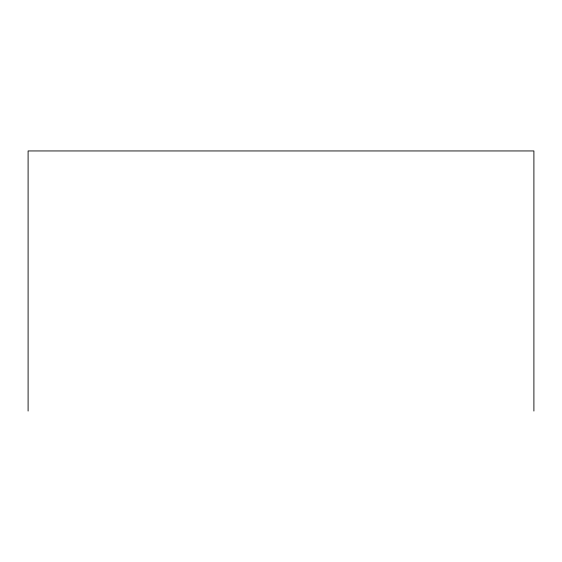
<?xml version="1.0" encoding="UTF-8"?>
<svg xmlns="http://www.w3.org/2000/svg" width="562" height="562" viewBox="0 0 562 562"><rect width="100%" height="100%" fill="white"/><g stroke="black" fill="none" stroke-linecap="round" stroke-linejoin="round"><path stroke-width="0.84" d="M533.9 411.054L533.9 150.946L28.1 150.946L28.1 411.054"/></g></svg>
